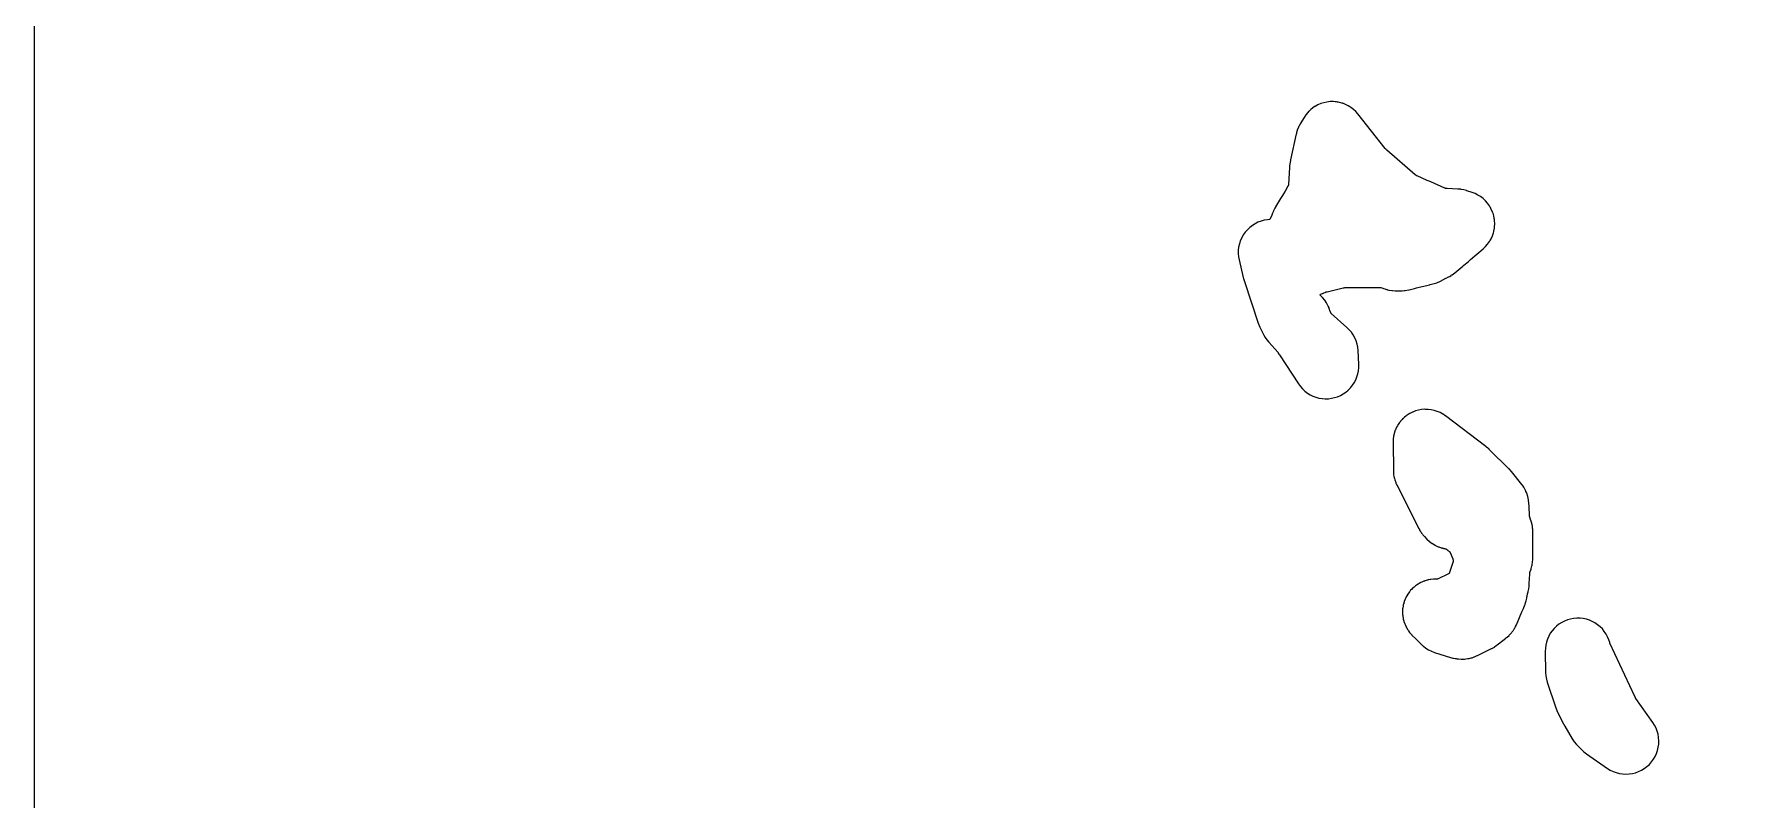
# Model space of a CAD drawing. Header units: millimetres. Extents: x 0 to 300, y 0 to 300.
# Drawn here: x 0 to 131.4, y 103.5 to 161.9 of the extents above; entities that cross this region are included whole.
import ezdxf

# ---------------------------------------------------------------- set-up
doc = ezdxf.new("R2010")
doc.units = ezdxf.units.MM
doc.layers.add('CUT', color=7, linetype='CONTINUOUS')

msp = doc.modelspace()

# ---------------------------------------------------------------- linework, layer by layer
at = {"layer": 'CUT'}
msp.add_lwpolyline([(299.91, 299.94), (299.91, 0.06), (299.91, 0.05), (299.91, 0.02), (299.91, 0.01), (299.91, 0), (299.9, 0), (299.89, 0), (299.86, 0), (299.85, 0), (0.06, 0), (0.05, 0), (0.02, 0), (0.01, 0), (0.01, 0.01), (0, 0.01), (0, 0.02), (0, 0.05), (0, 0.06), (0, 299.94)], dxfattribs=at)
for points in [[(96.48, 135.24), (96.62, 135.04), (96.78, 134.86), (96.96, 134.7), (97.15, 134.55), (97.36, 134.42), (97.57, 134.32), (97.8, 134.23), (98.03, 134.17), (98.27, 134.13), (98.51, 134.11), (98.75, 134.12), (98.99, 134.15), (99.23, 134.2), (99.46, 134.27), (99.68, 134.37), (99.89, 134.49), (100.09, 134.62), (100.27, 134.78), (100.44, 134.95), (100.59, 135.14), (100.72, 135.34), (100.84, 135.55), (100.93, 135.78), (101, 136.01), (101.04, 136.25), (101.07, 136.49), (101.07, 136.73), (101.02, 137.8), (100.99, 138.05), (100.94, 138.29), (100.87, 138.53), (100.77, 138.76), (100.65, 138.99), (100.51, 139.19), (100.35, 139.38), (100.17, 139.56), (98.97, 140.61), (98.96, 140.62), (98.94, 140.65), (98.93, 140.67), (98.87, 140.85), (98.85, 140.9), (98.84, 140.93), (98.82, 140.99), (98.8, 141.04), (98.74, 141.18), (98.62, 141.42), (98.47, 141.64), (98.3, 141.84), (98.11, 142.03), (98.09, 142.05), (98.12, 142.06), (98.14, 142.07), (98.15, 142.08), (98.31, 142.15), (98.32, 142.15), (98.33, 142.15), (98.35, 142.16), (98.37, 142.17), (98.38, 142.18), (98.4, 142.19), (98.41, 142.19), (98.5, 142.23), (98.52, 142.24), (98.53, 142.24), (98.56, 142.25), (98.57, 142.26), (98.58, 142.26), (98.59, 142.26), (98.6, 142.27), (98.61, 142.27), (98.62, 142.27), (98.63, 142.27), (98.64, 142.28), (98.65, 142.28), (99.87, 142.57), (99.88, 142.57), (99.9, 142.57), (99.91, 142.58), (99.92, 142.58), (99.93, 142.58), (99.94, 142.58), (99.96, 142.58), (100.01, 142.59), (100.03, 142.59), (100.04, 142.59), (100.06, 142.59), (100.6, 142.6), (100.86, 142.6), (101.09, 142.6), (101.24, 142.6), (102.64, 142.61), (102.65, 142.6), (102.66, 142.6), (102.7, 142.6), (102.73, 142.6), (102.74, 142.59), (102.75, 142.59), (102.76, 142.59), (102.91, 142.54), (102.96, 142.52), (103.05, 142.49), (103.12, 142.47), (103.13, 142.47), (103.18, 142.46), (103.22, 142.44), (103.23, 142.44), (103.26, 142.43), (103.37, 142.4), (103.38, 142.4), (103.63, 142.36), (103.64, 142.36), (103.86, 142.35), (103.89, 142.35), (103.9, 142.35), (103.98, 142.35), (104.3, 142.35), (104.31, 142.35), (104.32, 142.35), (104.39, 142.35), (104.54, 142.36), (104.58, 142.37), (104.6, 142.37), (104.62, 142.37), (104.89, 142.42), (104.9, 142.42), (104.92, 142.42), (105.32, 142.52), (105.4, 142.54), (105.49, 142.57), (105.69, 142.62), (106.26, 142.76), (106.47, 142.81), (106.52, 142.82), (106.73, 142.87), (107.02, 142.96), (107.3, 143.08), (107.71, 143.3), (107.73, 143.31), (107.75, 143.32), (107.92, 143.41), (107.94, 143.42), (107.95, 143.42), (108.01, 143.45), (108.12, 143.52), (108.13, 143.53), (108.18, 143.56), (108.19, 143.57), (108.41, 143.73), (109.01, 144.24), (109.08, 144.3), (109.41, 144.57), (109.59, 144.73), (110.57, 145.56), (110.62, 145.61), (110.63, 145.62), (110.66, 145.65), (110.7, 145.69), (110.74, 145.72), (110.74, 145.73), (110.9, 145.91), (111.04, 146.1), (111.08, 146.17), (111.09, 146.18), (111.17, 146.31), (111.27, 146.53), (111.35, 146.76), (111.38, 146.88), (111.39, 146.93), (111.39, 146.94), (111.4, 146.99), (111.42, 147.12), (111.42, 147.13), (111.43, 147.15), (111.43, 147.17), (111.44, 147.23), (111.45, 147.47), (111.44, 147.71), (111.43, 147.73), (111.43, 147.74), (111.42, 147.79), (111.41, 147.87), (111.4, 147.95), (111.39, 147.98), (111.38, 148.02), (111.38, 148.04), (111.38, 148.05), (111.35, 148.19), (111.29, 148.35), (111.27, 148.39), (111.26, 148.41), (111.16, 148.63), (111.15, 148.64), (111.14, 148.66), (111.14, 148.67), (111.13, 148.69), (111.04, 148.84), (110.9, 149.03), (110.9, 149.04), (110.74, 149.21), (110.74, 149.22), (110.56, 149.38), (110.37, 149.53), (110.17, 149.65), (109.95, 149.76), (109.72, 149.85), (109.31, 149.98), (109.29, 149.99), (109.1, 150.04), (109.08, 150.05), (108.89, 150.08), (108.86, 150.09), (108.64, 150.11), (107.82, 150.15), (107.75, 150.15), (107.74, 150.15), (107.73, 150.15), (107.72, 150.15), (107.71, 150.15), (107.7, 150.16), (107.69, 150.16), (107.67, 150.16), (107.66, 150.17), (107.65, 150.17), (106.56, 150.65), (106.38, 150.73), (106.29, 150.77), (105.52, 151.11), (105.51, 151.11), (105.5, 151.11), (105.49, 151.12), (105.47, 151.13), (105.46, 151.14), (105.45, 151.15), (105.44, 151.15), (105.44, 151.16), (105.42, 151.17), (105.38, 151.2), (103.21, 153.08), (103.2, 153.09), (103.19, 153.1), (103.18, 153.11), (103.16, 153.13), (103.16, 153.14), (103.15, 153.15), (103.14, 153.15), (103.13, 153.16), (103.12, 153.17), (103.11, 153.18), (103.09, 153.21), (101, 155.84), (100.84, 156.02), (100.66, 156.19), (100.47, 156.33), (100.47, 156.34), (100.44, 156.36), (100.42, 156.37), (100.4, 156.38), (100.27, 156.46), (100.05, 156.57), (99.9, 156.63), (99.88, 156.64), (99.83, 156.66), (99.82, 156.66), (99.78, 156.67), (99.6, 156.72), (99.59, 156.72), (99.49, 156.74), (99.47, 156.75), (99.46, 156.75), (99.36, 156.77), (99.31, 156.77), (99.26, 156.77), (99.12, 156.78), (99.12, 156.79), (99.04, 156.78), (98.99, 156.78), (98.93, 156.78), (98.88, 156.78), (98.64, 156.75), (98.4, 156.7), (98.18, 156.63), (98.17, 156.63), (97.95, 156.54), (97.95, 156.53), (97.74, 156.42), (97.73, 156.42), (97.7, 156.4), (97.54, 156.29), (97.54, 156.28), (97.41, 156.17), (97.38, 156.15), (97.36, 156.14), (97.35, 156.13), (97.35, 156.12), (97.3, 156.08), (97.28, 156.06), (97.24, 156.02), (97.18, 155.96), (97.18, 155.95), (97.03, 155.77), (96.9, 155.57), (96.61, 155.09), (96.6, 155.07), (96.5, 154.88), (96.48, 154.85), (96.48, 154.84), (96.47, 154.83), (96.38, 154.6), (96.37, 154.58), (96.33, 154.42), (96.31, 154.34), (96.31, 154.33), (96.3, 154.32), (95.86, 152.33), (95.85, 152.29), (95.8, 152.03), (95.79, 151.85), (95.79, 151.84), (95.79, 151.82), (95.79, 151.76), (95.72, 150.47), (95.72, 150.46), (95.72, 150.45), (95.71, 150.44), (95.71, 150.43), (95.71, 150.42), (95.71, 150.41), (95.69, 150.38), (95.69, 150.37), (95.68, 150.36), (95.68, 150.35), (95.68, 150.34), (95.67, 150.33), (95.45, 149.96), (95.32, 149.75), (95.24, 149.62), (95.11, 149.4), (94.72, 148.75), (94.72, 148.74), (94.67, 148.65), (94.66, 148.63), (94.65, 148.61), (94.56, 148.44), (94.56, 148.43), (94.54, 148.38), (94.5, 148.28), (94.43, 148.13), (94.3, 147.83), (94.28, 147.79), (94.27, 147.78), (94.26, 147.78), (94.11, 147.77), (93.86, 147.73), (93.62, 147.66), (93.38, 147.58), (93.16, 147.47), (92.95, 147.34), (92.75, 147.18), (92.57, 147.01), (92.4, 146.82), (92.26, 146.62), (92.14, 146.4), (92.03, 146.17), (91.96, 145.94), (91.9, 145.69), (91.88, 145.44), (91.87, 145.19), (91.89, 144.94), (91.94, 144.7), (92.26, 143.36), (92.27, 143.31), (92.28, 143.28), (92.34, 143.05), (93.4, 139.89), (93.53, 139.57), (93.83, 138.97), (93.94, 138.78), (94.06, 138.6), (94.2, 138.44), (94.91, 137.63), (94.93, 137.6), (94.98, 137.51), (95.02, 137.46)], [(105.89, 120.13), (105.81, 120.1), (105.67, 120.02), (105.6, 119.98), (105.47, 119.89), (105.39, 119.84), (105.29, 119.75), (105.28, 119.74), (105.27, 119.73), (105.26, 119.72), (105.25, 119.71), (105.2, 119.68), (105.1, 119.57), (105.03, 119.5), (104.97, 119.42), (104.95, 119.39), (104.9, 119.32), (104.88, 119.3), (104.87, 119.28), (104.81, 119.2), (104.8, 119.19), (104.79, 119.17), (104.78, 119.15), (104.74, 119.09), (104.7, 119.01), (104.69, 118.99), (104.67, 118.95), (104.63, 118.87), (104.62, 118.84), (104.61, 118.81), (104.59, 118.77), (104.58, 118.74), (104.57, 118.73), (104.57, 118.72), (104.54, 118.64), (104.53, 118.6), (104.52, 118.56), (104.51, 118.54), (104.51, 118.52), (104.5, 118.49), (104.5, 118.48), (104.49, 118.47), (104.47, 118.4), (104.45, 118.3), (104.43, 118.16), (104.42, 118.08), (104.42, 118.07), (104.42, 118.05), (104.41, 117.91), (104.41, 117.84), (104.41, 117.83), (104.41, 117.8), (104.41, 117.79), (104.42, 117.77), (104.42, 117.75), (104.42, 117.69), (104.42, 117.66), (104.42, 117.64), (104.42, 117.61), (104.43, 117.6), (104.43, 117.59), (104.43, 117.58), (104.43, 117.56), (104.43, 117.53), (104.44, 117.47), (104.45, 117.42), (104.45, 117.41), (104.45, 117.4), (104.46, 117.39), (104.46, 117.36), (104.46, 117.35), (104.47, 117.31), (104.5, 117.17), (104.52, 117.11), (104.58, 116.94), (104.6, 116.89), (104.68, 116.71), (104.7, 116.68), (104.71, 116.67), (104.73, 116.64), (104.74, 116.61), (104.75, 116.59), (104.76, 116.58), (104.77, 116.56), (104.79, 116.52), (104.81, 116.5), (104.82, 116.48), (104.83, 116.46), (104.87, 116.4), (104.95, 116.29), (104.97, 116.27), (105.04, 116.19), (105.08, 116.15), (105.12, 116.11), (105.12, 116.1), (105.13, 116.09), (105.42, 115.8), (105.8, 115.41), (105.81, 115.4), (105.82, 115.4), (105.83, 115.39), (105.86, 115.36), (105.98, 115.24), (106, 115.23), (106.18, 115.09), (106.2, 115.08), (106.39, 114.96), (106.61, 114.85), (106.62, 114.85), (106.85, 114.76), (108.07, 114.38), (108.17, 114.35), (108.25, 114.33), (108.27, 114.33), (108.31, 114.32), (108.43, 114.3), (108.44, 114.3), (108.45, 114.3), (108.46, 114.29), (108.48, 114.29), (108.49, 114.29), (108.51, 114.29), (108.56, 114.28), (108.64, 114.28), (108.65, 114.27), (108.66, 114.27), (108.67, 114.27), (108.69, 114.27), (108.89, 114.26), (109.01, 114.26), (109.14, 114.26), (109.24, 114.27), (109.39, 114.29), (109.46, 114.3), (109.47, 114.31), (109.49, 114.31), (109.64, 114.34), (109.67, 114.35), (109.68, 114.35), (109.69, 114.36), (109.7, 114.36), (109.72, 114.36), (109.89, 114.42), (109.9, 114.43), (109.91, 114.43), (110.12, 114.52), (110.13, 114.52), (110.75, 114.83), (111.19, 115.05), (111.21, 115.06), (111.24, 115.07), (111.27, 115.09), (111.42, 115.17), (111.42, 115.18), (111.56, 115.28), (111.63, 115.33), (111.64, 115.33), (112.17, 115.75), (112.2, 115.77), (112.26, 115.82), (112.28, 115.84), (112.35, 115.9), (112.37, 115.91), (112.39, 115.93), (112.54, 116.06), (112.55, 116.07), (112.56, 116.08), (112.7, 116.22), (112.71, 116.24), (112.72, 116.25), (112.76, 116.3), (112.78, 116.33), (112.8, 116.36), (112.81, 116.37), (112.83, 116.39), (112.86, 116.43), (112.87, 116.45), (112.91, 116.51), (112.92, 116.54), (112.94, 116.57), (112.95, 116.58), (112.96, 116.59), (112.99, 116.64), (112.99, 116.65), (113, 116.66), (113.01, 116.68), (113.01, 116.69), (113.02, 116.71), (113.04, 116.75), (113.05, 116.77), (113.06, 116.78), (113.1, 116.86), (113.1, 116.87), (113.1, 116.88), (113.52, 117.85), (113.62, 118.07), (113.64, 118.11), (113.68, 118.2), (113.68, 118.21), (113.69, 118.24), (113.75, 118.4), (113.76, 118.41), (113.77, 118.44), (113.78, 118.47), (113.85, 118.71), (113.89, 118.9), (113.9, 118.97), (113.92, 119.05), (113.96, 119.22), (114, 119.38), (114.01, 119.42), (114.05, 119.62), (114.07, 119.83), (114.07, 119.86), (114.08, 120.02), (114.08, 120.09), (114.09, 120.29), (114.1, 120.4), (114.12, 120.7), (114.12, 120.79), (114.12, 120.8), (114.12, 120.81), (114.12, 120.83), (114.12, 120.84), (114.13, 120.86), (114.13, 120.87), (114.13, 120.88), (114.14, 120.89), (114.14, 120.9), (114.14, 120.91), (114.15, 120.92), (114.15, 120.93), (114.16, 120.94), (114.22, 121.11), (114.23, 121.14), (114.24, 121.17), (114.29, 121.38), (114.3, 121.4), (114.3, 121.41), (114.31, 121.5), (114.33, 121.6), (114.34, 121.65), (114.35, 121.84), (114.35, 121.89), (114.35, 121.9), (114.35, 122.15), (114.35, 122.62), (114.35, 123.2), (114.36, 123.63), (114.36, 123.97), (114.36, 123.98), (114.35, 124.19), (114.35, 124.2), (114.34, 124.21), (114.34, 124.22), (114.34, 124.24), (114.34, 124.26), (114.33, 124.32), (114.33, 124.33), (114.33, 124.36), (114.32, 124.41), (114.31, 124.48), (114.3, 124.49), (114.3, 124.5), (114.3, 124.51), (114.3, 124.52), (114.3, 124.54), (114.29, 124.54), (114.29, 124.56), (114.29, 124.58), (114.28, 124.62), (114.25, 124.71), (114.24, 124.72), (114.24, 124.73), (114.23, 124.76), (114.22, 124.8), (114.22, 124.81), (114.22, 124.82), (114.21, 124.83), (114.16, 124.98), (114.15, 125), (114.14, 125.03), (114.13, 125.05), (114.13, 125.06), (114.13, 125.07), (114.13, 125.08), (114.12, 125.09), (114.12, 125.1), (114.12, 125.11), (114.12, 125.12), (114.11, 125.13), (114.11, 125.14), (114.11, 125.16), (114.11, 125.18), (114.1, 125.33), (114.07, 125.78), (114.07, 125.86), (114.07, 125.95), (114.06, 126.13), (114.03, 126.4), (114.03, 126.41), (113.98, 126.65), (113.9, 126.9), (113.89, 126.91), (113.87, 126.95), (113.83, 127.05), (113.82, 127.07), (113.79, 127.14), (113.78, 127.16), (113.77, 127.17), (113.74, 127.22), (113.66, 127.36), (113.66, 127.37), (113.56, 127.51), (113.54, 127.53), (113.52, 127.55), (113.51, 127.57), (113.51, 127.58), (112.72, 128.56), (112.54, 128.76), (112.53, 128.77), (112.52, 128.78), (111.05, 130.23), (111.03, 130.25), (111.02, 130.26), (110.99, 130.29), (110.93, 130.34), (110.83, 130.43), (110.8, 130.45), (110.78, 130.47), (107.7, 132.8), (107.69, 132.8), (107.68, 132.81), (107.67, 132.82), (107.64, 132.84), (107.5, 132.94), (107.49, 132.94), (107.29, 133.06), (107.06, 133.15), (106.83, 133.23), (106.59, 133.28), (106.37, 133.3), (106.36, 133.3), (106.35, 133.3), (106.31, 133.3), (106.26, 133.3), (106.21, 133.3), (106.17, 133.3), (106.11, 133.31), (105.87, 133.29), (105.86, 133.29), (105.63, 133.25), (105.4, 133.18), (105.39, 133.18), (105.19, 133.1), (105.17, 133.09), (105.02, 133.01), (104.96, 132.98), (104.95, 132.98), (104.93, 132.97), (104.83, 132.91), (104.77, 132.87), (104.76, 132.86), (104.75, 132.85), (104.74, 132.85), (104.69, 132.81), (104.67, 132.79), (104.66, 132.78), (104.56, 132.7), (104.55, 132.7), (104.49, 132.64), (104.46, 132.61), (104.44, 132.6), (104.38, 132.54), (104.38, 132.53), (104.31, 132.45), (104.28, 132.42), (104.25, 132.39), (104.24, 132.38), (104.24, 132.37), (104.23, 132.36), (104.22, 132.35), (104.2, 132.33), (104.19, 132.31), (104.08, 132.16), (104.08, 132.15), (104.06, 132.12), (104.02, 132.06), (103.96, 131.95), (103.96, 131.94), (103.95, 131.92), (103.95, 131.91), (103.93, 131.89), (103.9, 131.82), (103.87, 131.75), (103.86, 131.73), (103.86, 131.72), (103.81, 131.57), (103.79, 131.51), (103.78, 131.49), (103.78, 131.47), (103.77, 131.44), (103.73, 131.26), (103.73, 131.25), (103.7, 131.02), (103.69, 131.01), (103.69, 130.9), (103.69, 130.78), (103.69, 130.77), (103.72, 128.61), (103.73, 128.38), (103.73, 128.37), (103.76, 128.16), (103.77, 128.12), (103.78, 128.1), (103.8, 128.03), (103.82, 127.94), (103.89, 127.73), (103.9, 127.71), (103.91, 127.68), (103.92, 127.66), (103.98, 127.52), (103.99, 127.52), (105.63, 124.25), (105.7, 124.13), (105.71, 124.11), (105.71, 124.1), (105.73, 124.06), (105.75, 124.03), (105.76, 124.02), (105.79, 123.98), (105.83, 123.93), (105.86, 123.87), (105.89, 123.83), (105.91, 123.81), (105.92, 123.8), (105.94, 123.78), (105.97, 123.74), (106.05, 123.64), (106.08, 123.61), (106.27, 123.41), (106.46, 123.23), (106.67, 123.08), (106.69, 123.07), (106.71, 123.06), (106.72, 123.05), (106.74, 123.04), (106.77, 123.02), (106.89, 122.94), (106.94, 122.92), (107.12, 122.83), (107.18, 122.81), (107.36, 122.75), (107.37, 122.75), (107.39, 122.74), (107.41, 122.73), (107.42, 122.73), (107.43, 122.73), (107.47, 122.72), (107.49, 122.72), (107.52, 122.71), (107.54, 122.7), (107.61, 122.68), (107.67, 122.67), (107.69, 122.67), (107.71, 122.67), (107.73, 122.66), (107.74, 122.66), (107.75, 122.65), (107.77, 122.64), (107.78, 122.63), (107.79, 122.62), (107.82, 122.59), (107.83, 122.59), (107.84, 122.58), (107.88, 122.55), (107.92, 122.52), (107.93, 122.51), (107.94, 122.5), (107.95, 122.5), (107.96, 122.49), (107.96, 122.48), (107.97, 122.48), (107.98, 122.47), (107.98, 122.46), (107.99, 122.46), (108, 122.44), (108.01, 122.44), (108.01, 122.43), (108.02, 122.42), (108.03, 122.41), (108.03, 122.4), (108.03, 122.39), (108.04, 122.38), (108.24, 121.89), (108.24, 121.88), (108.24, 121.87), (108.25, 121.85), (108.26, 121.83), (108.27, 121.82), (108.27, 121.81), (108.27, 121.8), (108.28, 121.77), (108.28, 121.76), (108.28, 121.75), (108.27, 121.73), (108.27, 121.71), (108, 120.87), (107.99, 120.84), (107.98, 120.82), (107.98, 120.81), (107.97, 120.79), (107.96, 120.78), (107.91, 120.76), (107.86, 120.73), (107.13, 120.38), (107.1, 120.37), (107.08, 120.36), (107.06, 120.35), (107.05, 120.35), (107.02, 120.35), (106.82, 120.35), (106.77, 120.35), (106.58, 120.33), (106.52, 120.32), (106.37, 120.29), (106.36, 120.29), (106.35, 120.28), (106.34, 120.28), (106.33, 120.28), (106.28, 120.27), (106.15, 120.23), (106.11, 120.22), (106.09, 120.21), (106.08, 120.2), (106.05, 120.19), (106.04, 120.19)], [(118.2, 117.35), (117.96, 117.38), (117.71, 117.38), (117.47, 117.36), (117.23, 117.31), (117, 117.25), (116.77, 117.16), (116.56, 117.05), (116.35, 116.92), (116.16, 116.77), (115.99, 116.6), (115.83, 116.42), (115.69, 116.22), (115.57, 116.01), (115.47, 115.78), (115.39, 115.55), (115.34, 115.32), (115.31, 115.08), (115.3, 114.83), (115.33, 113.23), (115.35, 112.98), (115.39, 112.73), (115.46, 112.49), (116.11, 110.54), (116.24, 110.21), (116.69, 109.31), (116.79, 109.14), (117.37, 108.18), (117.52, 107.95), (117.7, 107.75), (118.07, 107.36), (118.25, 107.18), (118.46, 107.02), (120.05, 105.92), (120.26, 105.79), (120.48, 105.68), (120.72, 105.6), (120.96, 105.53), (121.2, 105.49), (121.45, 105.48), (121.7, 105.49), (121.95, 105.53), (122.19, 105.59), (122.42, 105.67), (122.65, 105.78), (122.86, 105.9), (123.06, 106.05), (123.25, 106.22), (123.41, 106.41), (123.56, 106.61), (123.69, 106.82), (123.79, 107.05), (123.87, 107.28), (123.93, 107.53), (123.96, 107.77), (123.97, 108.02), (123.95, 108.27), (123.91, 108.52), (123.85, 108.76), (123.76, 108.99), (123.65, 109.21), (123.51, 109.42), (122.21, 111.26), (122.2, 111.27), (122.2, 111.28), (122.18, 111.33), (122.14, 111.41), (120.24, 115.47), (120.23, 115.49), (120.22, 115.52), (120.16, 115.72), (120.06, 115.94), (119.95, 116.16), (119.81, 116.36), (119.66, 116.55), (119.49, 116.72), (119.3, 116.88), (119.1, 117.01), (118.89, 117.13), (118.67, 117.22), (118.44, 117.3)]]:
    msp.add_lwpolyline(points, close=True, dxfattribs=at)

doc.saveas('drawing.dxf')
